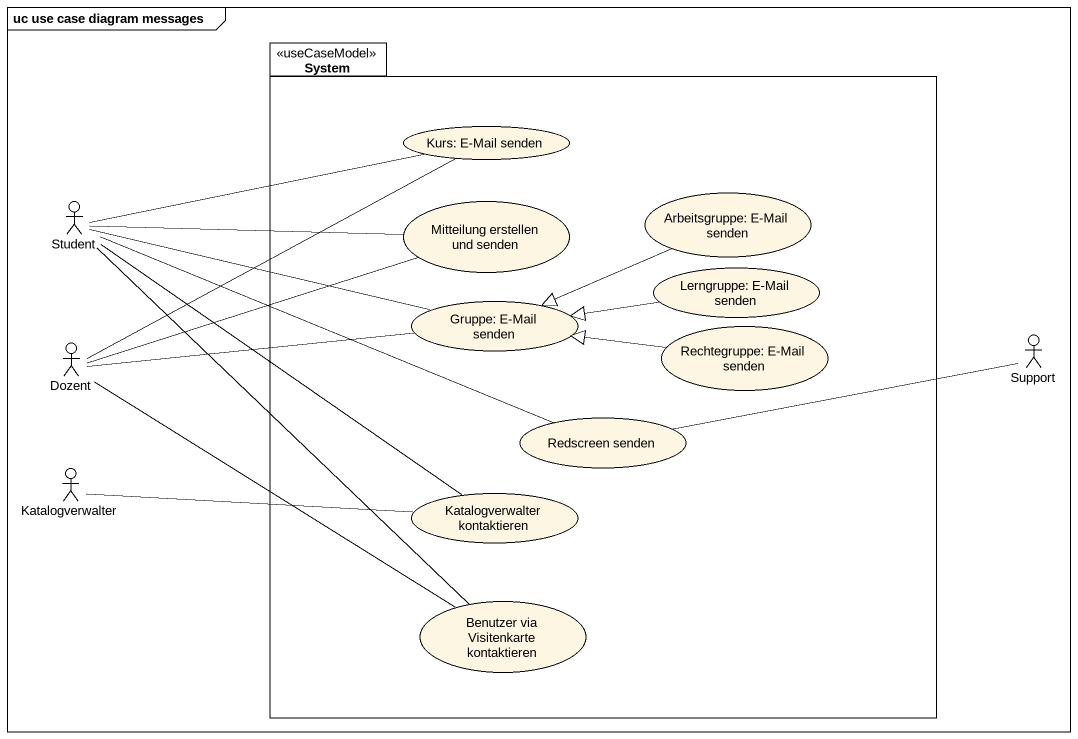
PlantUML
@startuml
mainframe uc use case diagram messages
package System <<useCaseModel>> {
  usecase "Kurs: E-Mail senden" as Kurs_E_Mail_senden
  usecase "Mitteilung erstellen und senden" as Mitteilung_erstellen_und
  usecase "Arbeitsgruppe: E-Mail senden" as Arbeitsgruppe_E_Mail_senden
  usecase "Lerngruppe: E-Mail senden" as Lerngruppe_E_Mail_senden
  usecase "Gruppe: E-Mail senden" as Gruppe_E_Mail_senden
  usecase "Rechtegruppe: E-Mail senden" as Rechtegruppe_E_Mail_senden
  usecase "Redscreen senden" as Redscreen_senden
  usecase "Katalogverwalter kontaktieren" as Katalogverwalter_2
  usecase "Benutzer via Visitenkarte kontaktieren" as Benutzer_via_Visitenkarte
}
actor Student
actor Support
actor Dozent
actor Katalogverwalter
Kurs_E_Mail_senden -left- Student
Student -right- Redscreen_senden
Student -- Katalogverwalter_2
Student -- Benutzer_via_Visitenkarte
Mitteilung_erstellen_und -left- Student
Mitteilung_erstellen_und -left- Dozent
Arbeitsgruppe_E_Mail_senden -left-|> Gruppe_E_Mail_senden
Lerngruppe_E_Mail_senden -left-|> Gruppe_E_Mail_senden
Gruppe_E_Mail_senden -left- Student
Gruppe_E_Mail_senden -left- Dozent
Rechtegruppe_E_Mail_senden -left-|> Gruppe_E_Mail_senden
Dozent -right- Kurs_E_Mail_senden
Redscreen_senden -right- Support
Katalogverwalter_2 -left- Katalogverwalter
Benutzer_via_Visitenkarte -up- Dozent
@enduml
